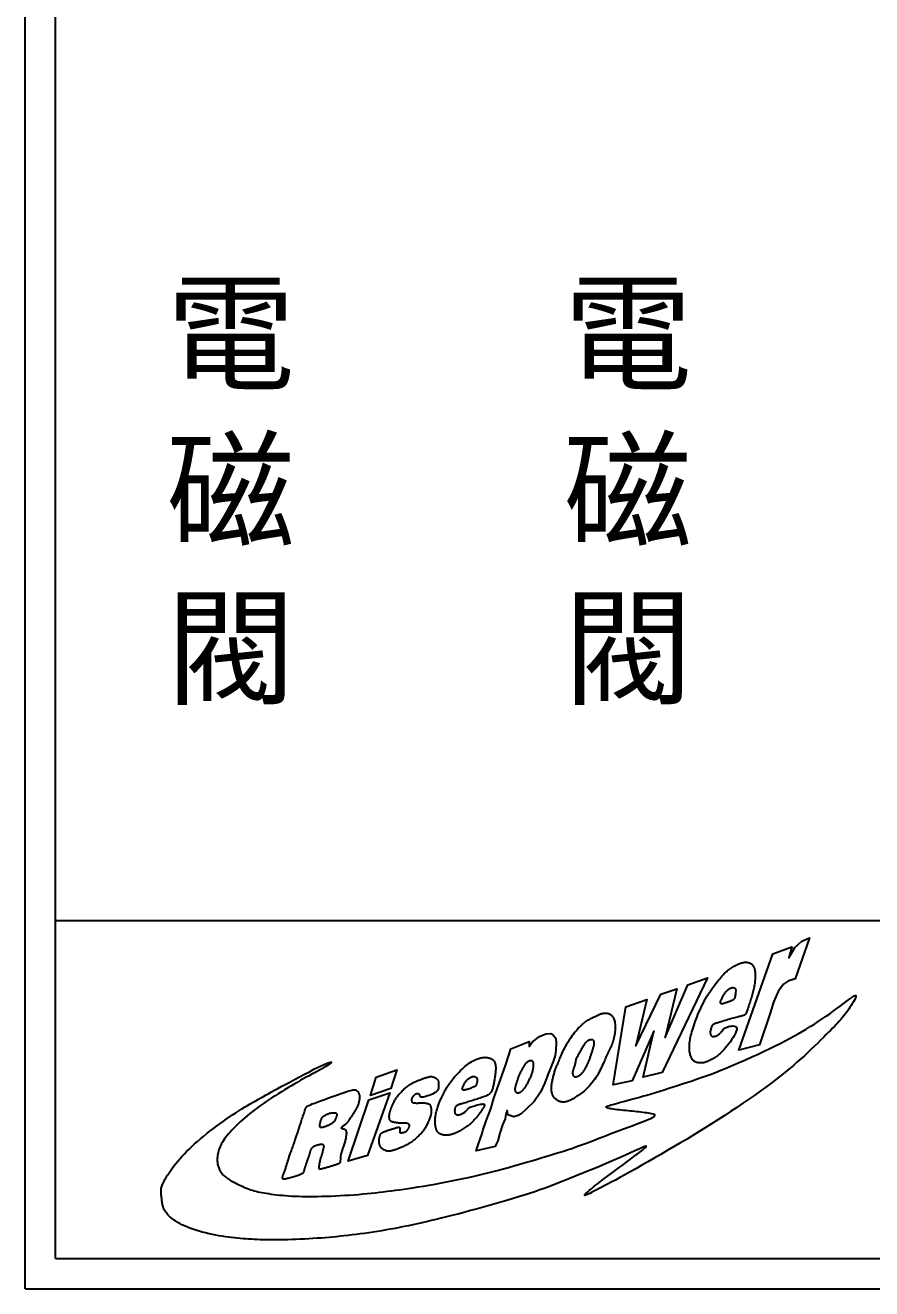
# Model space of a CAD drawing. Extents: x 972 to 1259, y -4 to 200.
# Drawn here: x 971.7 to 1006.7, y -3.8 to 48.5 of the extents above; entities that cross this region are included whole.
import ezdxf

# ---------------------------------------------------------------- set-up
doc = ezdxf.new("R2010")
doc.units = 0
for name, color, linetype in [('圖框層', 7, 'CONTINUOUS'), ('標尺寸層', 3, 'CONTINUOUS'), ('輪廓線層', 7, 'CONTINUOUS')]:
    doc.layers.add(name, color=color, linetype=linetype)
doc.styles.add('CNS', font='romanc.shx', dxfattribs={"bigfont": 'chineset.shx'})

msp = doc.modelspace()

# ---------------------------------------------------------------- linework, layer by layer
at = {"layer": '圖框層', "color": 7}
for p, q in [((971.658, -3.776), (971.658, 200.193)), ((972.908, -2.526), (972.908, 198.943)), ((972.908, 11.474), (1257.408, 11.474)), ((972.908, -2.526), (1257.408, -2.526)), ((971.658, -3.776), (1258.658, -3.776))]:
    msp.add_line(p, q, dxfattribs=at)
at = {"layer": '輪廓線層', "color": 116}
for points in [[(1002.816, 8.526), (1002.628, 8.092), (1002.481, 7.63), (1002.047, 6.329), (1001.189, 6.103), (1002.599, 10.092), (1003.388, 10.378), (1003.259, 9.925), (1003.506, 10.358), (1003.802, 10.614), (1004.117, 10.752), (1003.526, 9.058), (1003.397, 9.009), (1003.24, 8.979), (1003.033, 8.841)], [(1001.607, 7.957), (1001.591, 7.909), (1001.577, 7.863), (1001.563, 7.821), (1001.55, 7.782), (1001.538, 7.745), (1001.525, 7.712), (1001.513, 7.682), (1001.502, 7.656), (1001.49, 7.632), (1001.478, 7.611), (1001.465, 7.594), (1001.451, 7.578), (1001.436, 7.565), (1001.419, 7.553), (1001.399, 7.543), (1001.377, 7.534), (1001.353, 7.526), (1001.324, 7.518), (1001.293, 7.51), (1001.257, 7.502), (1001.218, 7.494), (1001.174, 7.484), (1001.126, 7.473), (1001.073, 7.459), (1001.015, 7.444), (1000.953, 7.427), (1000.889, 7.409), (1000.823, 7.389), (1000.756, 7.37), (1000.69, 7.35), (1000.626, 7.331), (1000.565, 7.312), (1000.507, 7.295), (1000.454, 7.279), (1000.404, 7.264), (1000.359, 7.25), (1000.317, 7.237), (1000.28, 7.226), (1000.246, 7.215), (1000.216, 7.204), (1000.191, 7.194), (1000.168, 7.185), (1000.149, 7.175), (1000.132, 7.165), (1000.118, 7.154), (1000.105, 7.141), (1000.093, 7.127), (1000.082, 7.111), (1000.072, 7.092), (1000.062, 7.071), (1000.053, 7.048), (1000.044, 7.024), (1000.036, 6.999), (1000.029, 6.974), (1000.023, 6.949), (1000.018, 6.925), (1000.014, 6.901), (1000.011, 6.879), (1000.009, 6.858), (1000.008, 6.837), (1000.009, 6.818), (1000.011, 6.799), (1000.013, 6.782), (1000.017, 6.766), (1000.022, 6.751), (1000.028, 6.737), (1000.035, 6.724), (1000.043, 6.712), (1000.053, 6.702), (1000.064, 6.693), (1000.076, 6.686), (1000.089, 6.68), (1000.104, 6.675), (1000.12, 6.673), (1000.138, 6.671), (1000.156, 6.672), (1000.175, 6.673), (1000.194, 6.676), (1000.214, 6.681), (1000.233, 6.687), (1000.253, 6.694), (1000.273, 6.703), (1000.292, 6.712), (1000.311, 6.724), (1000.331, 6.736), (1000.35, 6.75), (1000.369, 6.764), (1000.389, 6.78), (1000.408, 6.797), (1000.426, 6.815), (1000.445, 6.834), (1000.463, 6.853), (1000.48, 6.872), (1000.496, 6.892), (1000.511, 6.91), (1000.524, 6.929), (1000.537, 6.946), (1000.549, 6.963), (1000.563, 6.98), (1000.58, 6.996), (1000.601, 7.012), (1000.628, 7.028), (1000.663, 7.044), (1000.707, 7.06), (1000.76, 7.077), (1000.821, 7.091), (1000.883, 7.102), (1000.945, 7.107), (1001.002, 7.103), (1001.05, 7.089), (1001.085, 7.062), (1001.104, 7.021), (1001.103, 6.963), (1001.085, 6.892), (1001.052, 6.81), (1001.007, 6.72), (1000.953, 6.626), (1000.892, 6.53), (1000.828, 6.437), (1000.763, 6.348), (1000.699, 6.267), (1000.638, 6.194), (1000.578, 6.127), (1000.521, 6.068), (1000.467, 6.014), (1000.415, 5.967), (1000.366, 5.924), (1000.319, 5.887), (1000.275, 5.853), (1000.234, 5.823), (1000.195, 5.797), (1000.159, 5.774), (1000.124, 5.753), (1000.091, 5.734), (1000.059, 5.717), (1000.029, 5.701), (1000, 5.686), (999.971, 5.671), (999.944, 5.658), (999.917, 5.645), (999.892, 5.633), (999.866, 5.623), (999.842, 5.613), (999.818, 5.604), (999.794, 5.596), (999.771, 5.59), (999.748, 5.584), (999.724, 5.58), (999.7, 5.576), (999.675, 5.574), (999.649, 5.573), (999.622, 5.573), (999.593, 5.574), (999.564, 5.576), (999.533, 5.58), (999.503, 5.584), (999.473, 5.59), (999.443, 5.598), (999.415, 5.606), (999.389, 5.616), (999.365, 5.627), (999.343, 5.64), (999.323, 5.655), (999.304, 5.671), (999.287, 5.69), (999.271, 5.71), (999.256, 5.734), (999.242, 5.759), (999.228, 5.788), (999.215, 5.819), (999.203, 5.852), (999.191, 5.888), (999.181, 5.925), (999.171, 5.964), (999.163, 6.004), (999.156, 6.046), (999.15, 6.089), (999.146, 6.133), (999.144, 6.178), (999.143, 6.224), (999.143, 6.272), (999.145, 6.32), (999.149, 6.371), (999.154, 6.423), (999.162, 6.477), (999.171, 6.532), (999.182, 6.591), (999.195, 6.652), (999.21, 6.716), (999.228, 6.785), (999.248, 6.857), (999.27, 6.934), (999.296, 7.016), (999.324, 7.102), (999.354, 7.192), (999.387, 7.285), (999.423, 7.381), (999.46, 7.478), (999.5, 7.576), (999.541, 7.675), (999.584, 7.773), (999.629, 7.872), (999.676, 7.969), (999.725, 8.066), (999.776, 8.161), (999.829, 8.256), (999.884, 8.349), (999.94, 8.441), (999.999, 8.531), (1000.059, 8.618), (1000.119, 8.703), (1000.179, 8.784), (1000.238, 8.861), (1000.295, 8.934), (1000.349, 9.001), (1000.399, 9.062), (1000.446, 9.116), (1000.489, 9.165), (1000.529, 9.209), (1000.567, 9.248), (1000.604, 9.285), (1000.64, 9.318), (1000.677, 9.35), (1000.714, 9.381), (1000.753, 9.411), (1000.793, 9.441), (1000.834, 9.471), (1000.875, 9.499), (1000.917, 9.527), (1000.959, 9.553), (1001, 9.578), (1001.041, 9.601), (1001.08, 9.623), (1001.119, 9.643), (1001.156, 9.661), (1001.192, 9.677), (1001.228, 9.692), (1001.262, 9.704), (1001.296, 9.715), (1001.329, 9.724), (1001.361, 9.731), (1001.392, 9.736), (1001.423, 9.74), (1001.453, 9.742), (1001.481, 9.743), (1001.509, 9.742), (1001.536, 9.74), (1001.561, 9.736), (1001.585, 9.732), (1001.608, 9.726), (1001.63, 9.719), (1001.651, 9.71), (1001.672, 9.7), (1001.691, 9.688), (1001.709, 9.675), (1001.727, 9.66), (1001.744, 9.643), (1001.761, 9.625), (1001.776, 9.604), (1001.791, 9.582), (1001.804, 9.558), (1001.817, 9.533), (1001.828, 9.506), (1001.838, 9.478), (1001.846, 9.449), (1001.853, 9.418), (1001.859, 9.385), (1001.863, 9.351), (1001.867, 9.315), (1001.869, 9.278), (1001.871, 9.238), (1001.871, 9.197), (1001.871, 9.153), (1001.869, 9.108), (1001.867, 9.061), (1001.864, 9.013), (1001.86, 8.964), (1001.854, 8.914), (1001.848, 8.864), (1001.841, 8.814), (1001.832, 8.764), (1001.822, 8.713), (1001.812, 8.663), (1001.8, 8.612), (1001.787, 8.56), (1001.773, 8.508), (1001.759, 8.454), (1001.743, 8.4), (1001.727, 8.344), (1001.71, 8.287), (1001.692, 8.23), (1001.675, 8.173), (1001.657, 8.116), (1001.64, 8.061), (1001.623, 8.008)], [(996.77, 4.837), (995.989, 4.666), (996.513, 7.894), (997.38, 8.204), (996.93, 6.28), (997.957, 8.428), (998.62, 8.642), (998.139, 6.622), (999.08, 8.802), (999.893, 9.102), (998.011, 5.179), (997.23, 4.987), (997.679, 6.889)], [(1000.936, 8.173), (1000.916, 8.162), (1000.894, 8.151), (1000.87, 8.14), (1000.845, 8.13), (1000.819, 8.12), (1000.793, 8.111), (1000.766, 8.101), (1000.74, 8.092), (1000.714, 8.082), (1000.689, 8.073), (1000.665, 8.064), (1000.641, 8.056), (1000.617, 8.048), (1000.595, 8.041), (1000.572, 8.035), (1000.55, 8.03), (1000.529, 8.026), (1000.508, 8.024), (1000.489, 8.023), (1000.472, 8.024), (1000.457, 8.028), (1000.445, 8.035), (1000.436, 8.045), (1000.431, 8.059), (1000.43, 8.076), (1000.432, 8.097), (1000.438, 8.12), (1000.447, 8.146), (1000.457, 8.173), (1000.47, 8.202), (1000.484, 8.232), (1000.499, 8.262), (1000.514, 8.292), (1000.529, 8.321), (1000.545, 8.351), (1000.561, 8.379), (1000.578, 8.408), (1000.596, 8.435), (1000.615, 8.462), (1000.635, 8.489), (1000.656, 8.514), (1000.677, 8.539), (1000.699, 8.562), (1000.722, 8.584), (1000.745, 8.605), (1000.767, 8.623), (1000.79, 8.64), (1000.812, 8.654), (1000.833, 8.666), (1000.853, 8.676), (1000.872, 8.683), (1000.891, 8.689), (1000.909, 8.692), (1000.926, 8.695), (1000.942, 8.695), (1000.958, 8.694), (1000.973, 8.692), (1000.986, 8.689), (1000.999, 8.685), (1001.011, 8.679), (1001.022, 8.673), (1001.031, 8.666), (1001.039, 8.658), (1001.046, 8.649), (1001.051, 8.639), (1001.055, 8.628), (1001.058, 8.616), (1001.06, 8.602), (1001.06, 8.586), (1001.06, 8.569), (1001.06, 8.549), (1001.058, 8.526), (1001.057, 8.501), (1001.055, 8.473), (1001.052, 8.445), (1001.049, 8.415), (1001.045, 8.385), (1001.041, 8.356), (1001.036, 8.329), (1001.03, 8.303), (1001.023, 8.28), (1001.016, 8.26), (1001.007, 8.242), (1000.996, 8.225), (1000.984, 8.211), (1000.97, 8.197), (1000.954, 8.185)], [(993.908, 3.952), (993.876, 3.954), (993.846, 3.958), (993.816, 3.965), (993.788, 3.973), (993.761, 3.983), (993.735, 3.995), (993.71, 4.008), (993.686, 4.022), (993.662, 4.037), (993.639, 4.053), (993.618, 4.07), (993.597, 4.088), (993.577, 4.106), (993.558, 4.126), (993.541, 4.147), (993.525, 4.168), (993.511, 4.191), (993.498, 4.215), (993.486, 4.239), (993.476, 4.265), (993.467, 4.292), (993.46, 4.319), (993.453, 4.348), (993.447, 4.377), (993.443, 4.408), (993.439, 4.439), (993.437, 4.471), (993.435, 4.504), (993.435, 4.538), (993.436, 4.573), (993.438, 4.608), (993.441, 4.644), (993.446, 4.681), (993.451, 4.719), (993.458, 4.757), (993.465, 4.796), (993.473, 4.835), (993.482, 4.875), (993.491, 4.916), (993.501, 4.957), (993.511, 4.999), (993.522, 5.041), (993.533, 5.083), (993.544, 5.125), (993.556, 5.166), (993.568, 5.207), (993.58, 5.246), (993.593, 5.284), (993.606, 5.321), (993.62, 5.356), (993.633, 5.391), (993.648, 5.427), (993.663, 5.463), (993.679, 5.501), (993.695, 5.542), (993.713, 5.585), (993.731, 5.631), (993.751, 5.681), (993.772, 5.734), (993.795, 5.791), (993.82, 5.851), (993.848, 5.915), (993.878, 5.981), (993.912, 6.051), (993.948, 6.124), (993.988, 6.199), (994.03, 6.276), (994.074, 6.353), (994.12, 6.43), (994.167, 6.506), (994.215, 6.58), (994.263, 6.652), (994.311, 6.72), (994.359, 6.784), (994.407, 6.845), (994.455, 6.902), (994.501, 6.956), (994.547, 7.007), (994.593, 7.054), (994.637, 7.098), (994.679, 7.138), (994.721, 7.176), (994.762, 7.211), (994.803, 7.243), (994.843, 7.273), (994.883, 7.301), (994.923, 7.328), (994.964, 7.353), (995.006, 7.378), (995.047, 7.401), (995.088, 7.423), (995.129, 7.444), (995.168, 7.463), (995.206, 7.482), (995.241, 7.499), (995.273, 7.515), (995.302, 7.529), (995.329, 7.543), (995.353, 7.555), (995.376, 7.566), (995.398, 7.577), (995.42, 7.586), (995.443, 7.595), (995.466, 7.603), (995.491, 7.611), (995.516, 7.617), (995.543, 7.624), (995.571, 7.629), (995.599, 7.633), (995.627, 7.636), (995.655, 7.638), (995.682, 7.638), (995.709, 7.637), (995.735, 7.634), (995.76, 7.63), (995.784, 7.624), (995.808, 7.616), (995.832, 7.605), (995.855, 7.592), (995.878, 7.577), (995.901, 7.559), (995.923, 7.538), (995.945, 7.515), (995.966, 7.489), (995.985, 7.46), (996.003, 7.429), (996.019, 7.395), (996.033, 7.357), (996.045, 7.318), (996.054, 7.275), (996.061, 7.23), (996.067, 7.182), (996.07, 7.132), (996.071, 7.08), (996.071, 7.025), (996.069, 6.969), (996.066, 6.911), (996.06, 6.851), (996.053, 6.79), (996.045, 6.729), (996.034, 6.667), (996.022, 6.606), (996.007, 6.546), (995.991, 6.487), (995.972, 6.429), (995.951, 6.373), (995.929, 6.318), (995.906, 6.264), (995.882, 6.211), (995.857, 6.158), (995.831, 6.105), (995.806, 6.053), (995.78, 6), (995.755, 5.947), (995.73, 5.893), (995.704, 5.838), (995.678, 5.781), (995.652, 5.723), (995.625, 5.664), (995.598, 5.602), (995.569, 5.537), (995.54, 5.471), (995.509, 5.403), (995.476, 5.333), (995.441, 5.262), (995.404, 5.19), (995.364, 5.117), (995.321, 5.044), (995.275, 4.971), (995.227, 4.898), (995.176, 4.827), (995.123, 4.757), (995.068, 4.69), (995.013, 4.626), (994.957, 4.565), (994.901, 4.509), (994.845, 4.457), (994.79, 4.41), (994.736, 4.366), (994.683, 4.326), (994.632, 4.29), (994.583, 4.256), (994.536, 4.225), (994.491, 4.196), (994.449, 4.168), (994.409, 4.142), (994.371, 4.117), (994.335, 4.094), (994.299, 4.073), (994.264, 4.053), (994.229, 4.034), (994.194, 4.018), (994.158, 4.002), (994.121, 3.989), (994.085, 3.978), (994.048, 3.968), (994.012, 3.96), (993.976, 3.955), (993.942, 3.952)], [(992.986, 4.36), (992.719, 3.98), (992.404, 3.668), (992.182, 3.462), (992.057, 3.392), (991.88, 3.343), (991.756, 3.381), (991.632, 3.426), (991.617, 3.55), (991.602, 3.61), (991.549, 3.456), (991.519, 3.264), (991.414, 3.009), (991.301, 2.663), (991.222, 2.351), (991.153, 2.206), (991.108, 2.108), (990.796, 2.041), (990.315, 1.936), (990.424, 2.262), (990.563, 2.649), (990.593, 2.777), (990.733, 3.178), (990.921, 3.674), (991.056, 4.121), (991.312, 4.841), (991.542, 5.514), (991.753, 6.151), (992.52, 6.459), (992.52, 6.26), (992.652, 6.448), (992.941, 6.662), (993.205, 6.778), (993.415, 6.793), (993.524, 6.714), (993.618, 6.605), (993.629, 6.387), (993.618, 6.109), (993.592, 5.888), (993.502, 5.632), (993.4, 5.358), (993.302, 5.122), (993.159, 4.747)], [(994.615, 6.018), (994.636, 6.056), (994.656, 6.093), (994.677, 6.131), (994.697, 6.169), (994.718, 6.207), (994.738, 6.243), (994.759, 6.279), (994.781, 6.314), (994.803, 6.347), (994.825, 6.378), (994.848, 6.407), (994.871, 6.433), (994.894, 6.458), (994.918, 6.48), (994.942, 6.499), (994.965, 6.514), (994.989, 6.527), (995.013, 6.537), (995.036, 6.544), (995.059, 6.548), (995.08, 6.549), (995.1, 6.548), (995.118, 6.544), (995.135, 6.539), (995.149, 6.531), (995.161, 6.521), (995.171, 6.509), (995.18, 6.496), (995.186, 6.481), (995.191, 6.464), (995.194, 6.446), (995.196, 6.426), (995.196, 6.405), (995.195, 6.382), (995.193, 6.359), (995.189, 6.334), (995.185, 6.308), (995.179, 6.281), (995.172, 6.253), (995.164, 6.223), (995.155, 6.193), (995.146, 6.161), (995.136, 6.129), (995.125, 6.097), (995.114, 6.064), (995.103, 6.03), (995.092, 5.997), (995.082, 5.964), (995.071, 5.931), (995.061, 5.899), (995.051, 5.866), (995.041, 5.834), (995.03, 5.802), (995.02, 5.77), (995.009, 5.739), (994.997, 5.707), (994.985, 5.675), (994.971, 5.644), (994.958, 5.612), (994.944, 5.581), (994.93, 5.55), (994.915, 5.52), (994.901, 5.49), (994.886, 5.461), (994.872, 5.433), (994.858, 5.405), (994.844, 5.379), (994.83, 5.353), (994.816, 5.328), (994.803, 5.304), (994.789, 5.282), (994.775, 5.26), (994.762, 5.239), (994.748, 5.22), (994.734, 5.201), (994.72, 5.183), (994.706, 5.166), (994.692, 5.149), (994.677, 5.133), (994.662, 5.117), (994.647, 5.101), (994.631, 5.086), (994.615, 5.071), (994.599, 5.057), (994.582, 5.044), (994.565, 5.031), (994.548, 5.02), (994.531, 5.011), (994.513, 5.003), (994.495, 4.996), (994.478, 4.992), (994.46, 4.989), (994.444, 4.987), (994.428, 4.988), (994.413, 4.99), (994.399, 4.995), (994.387, 5.001), (994.376, 5.009), (994.366, 5.019), (994.357, 5.03), (994.349, 5.043), (994.343, 5.056), (994.337, 5.071), (994.332, 5.087), (994.328, 5.104), (994.325, 5.122), (994.323, 5.141), (994.322, 5.161), (994.323, 5.183), (994.325, 5.206), (994.329, 5.231), (994.336, 5.259), (994.345, 5.288), (994.355, 5.319), (994.366, 5.351), (994.379, 5.384), (994.391, 5.417), (994.403, 5.451), (994.413, 5.484), (994.423, 5.516), (994.43, 5.547), (994.436, 5.578), (994.441, 5.607), (994.446, 5.636), (994.451, 5.665), (994.457, 5.693), (994.464, 5.722), (994.474, 5.752), (994.486, 5.782), (994.5, 5.813), (994.517, 5.845), (994.535, 5.878), (994.554, 5.912), (994.574, 5.947), (994.595, 5.982)], [(989.429, 3.591), (989.429, 3.573), (989.43, 3.556), (989.432, 3.539), (989.434, 3.524), (989.438, 3.51), (989.442, 3.496), (989.448, 3.484), (989.455, 3.473), (989.463, 3.462), (989.473, 3.453), (989.485, 3.445), (989.498, 3.438), (989.512, 3.432), (989.527, 3.428), (989.543, 3.425), (989.561, 3.424), (989.579, 3.424), (989.598, 3.426), (989.618, 3.43), (989.639, 3.434), (989.66, 3.44), (989.681, 3.448), (989.703, 3.456), (989.725, 3.466), (989.746, 3.476), (989.768, 3.488), (989.789, 3.5), (989.81, 3.513), (989.831, 3.527), (989.85, 3.541), (989.869, 3.556), (989.886, 3.571), (989.903, 3.587), (989.918, 3.603), (989.932, 3.619), (989.946, 3.635), (989.958, 3.65), (989.97, 3.665), (989.981, 3.678), (989.991, 3.69), (990.001, 3.701), (990.012, 3.71), (990.024, 3.719), (990.04, 3.728), (990.06, 3.737), (990.086, 3.748), (990.118, 3.759), (990.158, 3.772), (990.208, 3.788), (990.263, 3.804), (990.323, 3.821), (990.385, 3.838), (990.445, 3.852), (990.502, 3.864), (990.553, 3.872), (990.595, 3.875), (990.626, 3.872), (990.647, 3.865), (990.659, 3.853), (990.664, 3.837), (990.662, 3.818), (990.656, 3.797), (990.646, 3.774), (990.633, 3.749), (990.619, 3.724), (990.604, 3.699), (990.588, 3.673), (990.571, 3.646), (990.554, 3.62), (990.536, 3.593), (990.518, 3.567), (990.499, 3.54), (990.481, 3.514), (990.462, 3.487), (990.444, 3.46), (990.425, 3.434), (990.405, 3.407), (990.384, 3.38), (990.363, 3.353), (990.341, 3.325), (990.318, 3.297), (990.294, 3.269), (990.268, 3.24), (990.242, 3.211), (990.214, 3.182), (990.185, 3.154), (990.156, 3.125), (990.125, 3.097), (990.093, 3.07), (990.06, 3.042), (990.026, 3.015), (989.991, 2.988), (989.954, 2.962), (989.917, 2.935), (989.879, 2.909), (989.84, 2.882), (989.8, 2.856), (989.759, 2.829), (989.718, 2.803), (989.677, 2.778), (989.636, 2.754), (989.595, 2.731), (989.556, 2.71), (989.518, 2.691), (989.481, 2.673), (989.445, 2.658), (989.411, 2.645), (989.378, 2.633), (989.345, 2.623), (989.314, 2.614), (989.282, 2.606), (989.251, 2.599), (989.22, 2.593), (989.189, 2.587), (989.159, 2.583), (989.128, 2.58), (989.096, 2.579), (989.065, 2.579), (989.033, 2.58), (989.001, 2.584), (988.969, 2.589), (988.936, 2.596), (988.904, 2.605), (988.873, 2.616), (988.843, 2.629), (988.815, 2.643), (988.789, 2.658), (988.765, 2.675), (988.744, 2.694), (988.726, 2.714), (988.71, 2.735), (988.697, 2.757), (988.685, 2.781), (988.675, 2.805), (988.666, 2.831), (988.658, 2.857), (988.651, 2.884), (988.645, 2.912), (988.639, 2.94), (988.635, 2.97), (988.631, 3.001), (988.627, 3.034), (988.625, 3.068), (988.623, 3.103), (988.622, 3.14), (988.622, 3.179), (988.623, 3.218), (988.625, 3.26), (988.628, 3.302), (988.633, 3.345), (988.638, 3.389), (988.645, 3.434), (988.654, 3.48), (988.664, 3.526), (988.675, 3.572), (988.687, 3.618), (988.7, 3.663), (988.714, 3.708), (988.728, 3.752), (988.742, 3.795), (988.756, 3.836), (988.771, 3.876), (988.786, 3.915), (988.802, 3.954), (988.818, 3.993), (988.836, 4.033), (988.854, 4.074), (988.873, 4.116), (988.894, 4.16), (988.916, 4.206), (988.939, 4.253), (988.963, 4.3), (988.988, 4.348), (989.013, 4.396), (989.04, 4.444), (989.066, 4.491), (989.094, 4.537), (989.122, 4.583), (989.152, 4.629), (989.183, 4.676), (989.218, 4.724), (989.255, 4.774), (989.295, 4.827), (989.34, 4.883), (989.388, 4.943), (989.441, 5.006), (989.497, 5.07), (989.554, 5.134), (989.614, 5.198), (989.674, 5.261), (989.735, 5.32), (989.794, 5.376), (989.853, 5.427), (989.91, 5.474), (989.966, 5.516), (990.02, 5.554), (990.073, 5.589), (990.123, 5.62), (990.172, 5.648), (990.219, 5.673), (990.264, 5.695), (990.307, 5.715), (990.348, 5.732), (990.387, 5.747), (990.425, 5.76), (990.461, 5.772), (990.497, 5.781), (990.531, 5.789), (990.564, 5.795), (990.596, 5.8), (990.627, 5.803), (990.657, 5.805), (990.687, 5.806), (990.715, 5.805), (990.743, 5.803), (990.77, 5.8), (990.796, 5.796), (990.822, 5.791), (990.846, 5.785), (990.87, 5.779), (990.892, 5.771), (990.914, 5.763), (990.934, 5.755), (990.953, 5.746), (990.971, 5.736), (990.987, 5.727), (991.002, 5.716), (991.017, 5.704), (991.03, 5.691), (991.043, 5.676), (991.054, 5.66), (991.066, 5.641), (991.076, 5.62), (991.086, 5.598), (991.095, 5.573), (991.104, 5.547), (991.111, 5.52), (991.117, 5.491), (991.122, 5.462), (991.126, 5.432), (991.129, 5.402), (991.13, 5.371), (991.129, 5.34), (991.128, 5.307), (991.126, 5.274), (991.123, 5.24), (991.12, 5.204), (991.116, 5.167), (991.111, 5.128), (991.106, 5.088), (991.101, 5.047), (991.095, 5.006), (991.089, 4.964), (991.083, 4.921), (991.076, 4.88), (991.069, 4.838), (991.062, 4.798), (991.055, 4.758), (991.047, 4.719), (991.039, 4.681), (991.031, 4.643), (991.023, 4.606), (991.014, 4.57), (991.005, 4.534), (990.996, 4.498), (990.985, 4.463), (990.973, 4.429), (990.957, 4.396), (990.939, 4.364), (990.915, 4.333), (990.887, 4.304), (990.853, 4.276), (990.812, 4.25), (990.766, 4.225), (990.714, 4.202), (990.659, 4.18), (990.601, 4.158), (990.541, 4.138), (990.48, 4.118), (990.419, 4.099), (990.359, 4.08), (990.3, 4.061), (990.242, 4.043), (990.184, 4.025), (990.128, 4.007), (990.073, 3.99), (990.019, 3.973), (989.967, 3.957), (989.915, 3.942), (989.865, 3.927), (989.816, 3.913), (989.77, 3.899), (989.726, 3.886), (989.685, 3.873), (989.647, 3.861), (989.613, 3.849), (989.583, 3.838), (989.556, 3.826), (989.533, 3.814), (989.513, 3.802), (989.495, 3.79), (989.481, 3.776), (989.468, 3.762), (989.458, 3.746), (989.45, 3.728), (989.443, 3.71), (989.438, 3.691), (989.435, 3.671), (989.432, 3.65), (989.43, 3.63), (989.429, 3.61)], [(986.175, 4.987), (987.035, 5.29), (986.781, 4.518), (985.94, 4.225)], [(992.578, 5.677), (992.592, 5.677), (992.605, 5.675), (992.617, 5.671), (992.628, 5.666), (992.637, 5.66), (992.646, 5.652), (992.654, 5.643), (992.66, 5.632), (992.666, 5.62), (992.671, 5.607), (992.674, 5.593), (992.678, 5.577), (992.68, 5.561), (992.682, 5.544), (992.682, 5.525), (992.683, 5.506), (992.682, 5.486), (992.682, 5.466), (992.68, 5.444), (992.678, 5.422), (992.675, 5.399), (992.672, 5.375), (992.668, 5.35), (992.664, 5.324), (992.659, 5.297), (992.653, 5.27), (992.647, 5.241), (992.64, 5.212), (992.632, 5.182), (992.623, 5.152), (992.613, 5.121), (992.602, 5.089), (992.59, 5.057), (992.577, 5.025), (992.563, 4.993), (992.548, 4.96), (992.533, 4.928), (992.518, 4.895), (992.502, 4.863), (992.487, 4.831), (992.471, 4.8), (992.455, 4.769), (992.44, 4.739), (992.424, 4.71), (992.409, 4.681), (992.394, 4.654), (992.38, 4.628), (992.365, 4.604), (992.351, 4.581), (992.337, 4.56), (992.323, 4.54), (992.31, 4.522), (992.296, 4.504), (992.283, 4.487), (992.269, 4.47), (992.256, 4.454), (992.243, 4.439), (992.229, 4.424), (992.216, 4.409), (992.202, 4.395), (992.188, 4.383), (992.174, 4.371), (992.16, 4.36), (992.146, 4.351), (992.132, 4.343), (992.118, 4.336), (992.104, 4.331), (992.09, 4.327), (992.076, 4.325), (992.062, 4.324), (992.048, 4.325), (992.035, 4.327), (992.022, 4.33), (992.009, 4.335), (991.998, 4.341), (991.986, 4.349), (991.976, 4.358), (991.967, 4.369), (991.959, 4.382), (991.952, 4.397), (991.947, 4.414), (991.943, 4.432), (991.94, 4.452), (991.939, 4.473), (991.939, 4.495), (991.94, 4.519), (991.943, 4.543), (991.946, 4.567), (991.952, 4.592), (991.958, 4.617), (991.965, 4.642), (991.972, 4.668), (991.98, 4.694), (991.989, 4.72), (991.997, 4.746), (992.006, 4.772), (992.014, 4.798), (992.023, 4.825), (992.031, 4.852), (992.039, 4.879), (992.048, 4.906), (992.057, 4.934), (992.067, 4.962), (992.077, 4.99), (992.089, 5.02), (992.101, 5.049), (992.113, 5.079), (992.127, 5.109), (992.141, 5.14), (992.156, 5.17), (992.171, 5.201), (992.186, 5.231), (992.203, 5.262), (992.219, 5.292), (992.236, 5.322), (992.253, 5.351), (992.27, 5.38), (992.286, 5.408), (992.303, 5.435), (992.319, 5.461), (992.334, 5.485), (992.349, 5.509), (992.364, 5.531), (992.379, 5.552), (992.394, 5.571), (992.409, 5.589), (992.425, 5.606), (992.441, 5.62), (992.459, 5.633), (992.476, 5.645), (992.494, 5.654), (992.512, 5.662), (992.529, 5.668), (992.546, 5.673), (992.563, 5.676)], [(987.706, 4.185), (987.695, 4.172), (987.686, 4.158), (987.677, 4.145), (987.669, 4.131), (987.662, 4.117), (987.656, 4.103), (987.651, 4.09), (987.647, 4.076), (987.644, 4.063), (987.643, 4.05), (987.642, 4.037), (987.643, 4.024), (987.645, 4.011), (987.648, 3.999), (987.652, 3.988), (987.657, 3.977), (987.662, 3.966), (987.67, 3.956), (987.679, 3.947), (987.69, 3.939), (987.705, 3.931), (987.722, 3.925), (987.744, 3.92), (987.769, 3.917), (987.799, 3.915), (987.833, 3.914), (987.87, 3.914), (987.91, 3.914), (987.95, 3.915), (987.992, 3.916), (988.033, 3.917), (988.074, 3.918), (988.113, 3.918), (988.15, 3.917), (988.185, 3.915), (988.218, 3.913), (988.248, 3.909), (988.276, 3.905), (988.302, 3.9), (988.324, 3.894), (988.344, 3.887), (988.361, 3.879), (988.375, 3.87), (988.387, 3.86), (988.398, 3.849), (988.407, 3.836), (988.414, 3.823), (988.421, 3.808), (988.428, 3.792), (988.434, 3.775), (988.439, 3.757), (988.444, 3.738), (988.448, 3.719), (988.451, 3.7), (988.454, 3.68), (988.456, 3.66), (988.458, 3.641), (988.459, 3.622), (988.459, 3.604), (988.46, 3.586), (988.459, 3.569), (988.459, 3.553), (988.458, 3.538), (988.457, 3.524), (988.457, 3.511), (988.456, 3.498), (988.454, 3.486), (988.452, 3.472), (988.449, 3.457), (988.445, 3.44), (988.44, 3.42), (988.434, 3.396), (988.425, 3.368), (988.415, 3.337), (988.404, 3.302), (988.391, 3.265), (988.376, 3.225), (988.36, 3.184), (988.343, 3.141), (988.324, 3.098), (988.303, 3.054), (988.282, 3.01), (988.258, 2.966), (988.234, 2.923), (988.208, 2.879), (988.18, 2.836), (988.15, 2.794), (988.119, 2.752), (988.087, 2.711), (988.053, 2.671), (988.017, 2.632), (987.981, 2.594), (987.943, 2.557), (987.905, 2.521), (987.867, 2.485), (987.828, 2.451), (987.789, 2.418), (987.749, 2.387), (987.71, 2.356), (987.671, 2.327), (987.631, 2.299), (987.592, 2.272), (987.553, 2.246), (987.514, 2.222), (987.475, 2.199), (987.436, 2.177), (987.398, 2.157), (987.359, 2.137), (987.322, 2.119), (987.285, 2.101), (987.248, 2.085), (987.213, 2.069), (987.178, 2.054), (987.143, 2.04), (987.11, 2.026), (987.077, 2.014), (987.044, 2.001), (987.012, 1.99), (986.981, 1.979), (986.949, 1.969), (986.918, 1.959), (986.888, 1.95), (986.857, 1.942), (986.827, 1.935), (986.798, 1.929), (986.769, 1.925), (986.741, 1.921), (986.713, 1.92), (986.686, 1.92), (986.659, 1.922), (986.634, 1.926), (986.609, 1.931), (986.584, 1.938), (986.561, 1.946), (986.538, 1.955), (986.516, 1.966), (986.494, 1.978), (986.474, 1.99), (986.454, 2.004), (986.436, 2.019), (986.418, 2.035), (986.402, 2.051), (986.387, 2.068), (986.373, 2.086), (986.361, 2.104), (986.35, 2.123), (986.341, 2.142), (986.332, 2.162), (986.325, 2.183), (986.32, 2.204), (986.315, 2.226), (986.311, 2.249), (986.308, 2.273), (986.306, 2.297), (986.305, 2.322), (986.305, 2.347), (986.306, 2.372), (986.307, 2.396), (986.309, 2.42), (986.311, 2.443), (986.314, 2.465), (986.318, 2.485), (986.322, 2.505), (986.326, 2.523), (986.331, 2.541), (986.336, 2.558), (986.342, 2.574), (986.349, 2.59), (986.356, 2.605), (986.364, 2.619), (986.373, 2.633), (986.383, 2.646), (986.395, 2.659), (986.408, 2.671), (986.422, 2.683), (986.439, 2.695), (986.458, 2.706), (986.479, 2.716), (986.501, 2.726), (986.525, 2.736), (986.55, 2.746), (986.576, 2.755), (986.602, 2.764), (986.629, 2.773), (986.656, 2.781), (986.684, 2.79), (986.711, 2.798), (986.738, 2.806), (986.766, 2.815), (986.793, 2.823), (986.82, 2.831), (986.846, 2.84), (986.873, 2.848), (986.898, 2.856), (986.924, 2.865), (986.948, 2.873), (986.972, 2.88), (986.995, 2.888), (987.017, 2.894), (987.038, 2.901), (987.057, 2.906), (987.076, 2.91), (987.092, 2.913), (987.107, 2.915), (987.121, 2.914), (987.132, 2.912), (987.142, 2.907), (987.149, 2.9), (987.154, 2.89), (987.158, 2.878), (987.159, 2.864), (987.16, 2.849), (987.159, 2.832), (987.158, 2.816), (987.157, 2.8), (987.156, 2.784), (987.155, 2.77), (987.154, 2.757), (987.154, 2.744), (987.155, 2.733), (987.156, 2.724), (987.158, 2.715), (987.161, 2.707), (987.164, 2.7), (987.169, 2.695), (987.174, 2.69), (987.181, 2.687), (987.19, 2.684), (987.2, 2.683), (987.211, 2.682), (987.225, 2.683), (987.241, 2.684), (987.259, 2.687), (987.279, 2.69), (987.301, 2.694), (987.323, 2.699), (987.345, 2.706), (987.366, 2.713), (987.387, 2.721), (987.405, 2.729), (987.422, 2.739), (987.437, 2.75), (987.45, 2.761), (987.461, 2.773), (987.472, 2.786), (987.482, 2.799), (987.491, 2.813), (987.5, 2.827), (987.509, 2.842), (987.518, 2.857), (987.526, 2.872), (987.534, 2.887), (987.541, 2.902), (987.548, 2.917), (987.553, 2.931), (987.557, 2.945), (987.559, 2.959), (987.56, 2.971), (987.56, 2.984), (987.558, 2.995), (987.555, 3.006), (987.55, 3.017), (987.544, 3.026), (987.537, 3.035), (987.528, 3.043), (987.518, 3.051), (987.506, 3.057), (987.493, 3.063), (987.477, 3.068), (987.46, 3.072), (987.44, 3.076), (987.419, 3.078), (987.394, 3.079), (987.368, 3.079), (987.34, 3.079), (987.31, 3.079), (987.278, 3.079), (987.246, 3.079), (987.213, 3.079), (987.179, 3.08), (987.145, 3.082), (987.111, 3.085), (987.077, 3.089), (987.044, 3.093), (987.012, 3.098), (986.981, 3.103), (986.951, 3.108), (986.923, 3.114), (986.897, 3.12), (986.873, 3.126), (986.851, 3.132), (986.831, 3.139), (986.813, 3.147), (986.796, 3.155), (986.782, 3.165), (986.77, 3.175), (986.759, 3.187), (986.75, 3.2), (986.743, 3.215), (986.737, 3.23), (986.733, 3.247), (986.73, 3.265), (986.727, 3.285), (986.726, 3.305), (986.725, 3.327), (986.725, 3.349), (986.725, 3.373), (986.727, 3.397), (986.729, 3.42), (986.731, 3.444), (986.735, 3.468), (986.739, 3.491), (986.743, 3.513), (986.749, 3.534), (986.754, 3.554), (986.761, 3.574), (986.767, 3.593), (986.774, 3.611), (986.78, 3.629), (986.787, 3.646), (986.793, 3.662), (986.8, 3.679), (986.806, 3.695), (986.813, 3.712), (986.82, 3.73), (986.828, 3.75), (986.836, 3.771), (986.846, 3.794), (986.856, 3.819), (986.868, 3.847), (986.88, 3.876), (986.894, 3.907), (986.908, 3.938), (986.924, 3.97), (986.94, 4.002), (986.957, 4.034), (986.976, 4.065), (986.995, 4.095), (987.015, 4.125), (987.036, 4.156), (987.059, 4.186), (987.083, 4.217), (987.109, 4.248), (987.136, 4.28), (987.165, 4.313), (987.195, 4.347), (987.227, 4.381), (987.26, 4.415), (987.294, 4.449), (987.329, 4.482), (987.364, 4.515), (987.401, 4.546), (987.437, 4.575), (987.474, 4.604), (987.511, 4.63), (987.547, 4.655), (987.584, 4.679), (987.62, 4.701), (987.655, 4.722), (987.689, 4.741), (987.722, 4.758), (987.754, 4.774), (987.785, 4.79), (987.816, 4.804), (987.846, 4.817), (987.876, 4.83), (987.906, 4.842), (987.936, 4.854), (987.966, 4.866), (987.997, 4.878), (988.027, 4.89), (988.057, 4.901), (988.087, 4.913), (988.117, 4.924), (988.146, 4.934), (988.174, 4.944), (988.201, 4.953), (988.227, 4.962), (988.252, 4.97), (988.277, 4.977), (988.3, 4.984), (988.322, 4.99), (988.343, 4.995), (988.363, 4.999), (988.382, 5.003), (988.4, 5.006), (988.417, 5.008), (988.434, 5.009), (988.449, 5.009), (988.465, 5.009), (988.48, 5.008), (988.495, 5.006), (988.51, 5.003), (988.525, 5), (988.54, 4.996), (988.556, 4.991), (988.571, 4.985), (988.586, 4.979), (988.602, 4.971), (988.617, 4.963), (988.632, 4.955), (988.648, 4.945), (988.663, 4.935), (988.677, 4.924), (988.691, 4.913), (988.703, 4.901), (988.715, 4.888), (988.725, 4.875), (988.733, 4.862), (988.74, 4.848), (988.746, 4.834), (988.751, 4.818), (988.755, 4.802), (988.758, 4.785), (988.76, 4.767), (988.762, 4.747), (988.763, 4.726), (988.764, 4.704), (988.765, 4.681), (988.765, 4.657), (988.765, 4.633), (988.764, 4.608), (988.763, 4.583), (988.762, 4.558), (988.76, 4.533), (988.756, 4.507), (988.749, 4.482), (988.738, 4.456), (988.721, 4.43), (988.697, 4.403), (988.664, 4.375), (988.622, 4.346), (988.569, 4.316), (988.507, 4.286), (988.441, 4.257), (988.371, 4.23), (988.302, 4.205), (988.236, 4.185), (988.176, 4.169), (988.125, 4.158), (988.084, 4.155), (988.054, 4.156), (988.032, 4.163), (988.017, 4.173), (988.007, 4.186), (988.001, 4.2), (987.997, 4.215), (987.993, 4.229), (987.989, 4.242), (987.983, 4.253), (987.976, 4.263), (987.968, 4.272), (987.959, 4.279), (987.949, 4.285), (987.938, 4.29), (987.926, 4.293), (987.914, 4.295), (987.9, 4.296), (987.886, 4.295), (987.871, 4.294), (987.856, 4.291), (987.841, 4.287), (987.826, 4.281), (987.811, 4.274), (987.796, 4.266), (987.782, 4.257), (987.768, 4.247), (987.754, 4.236), (987.741, 4.224), (987.729, 4.211), (987.717, 4.199)], [(990.188, 4.571), (990.175, 4.566), (990.162, 4.561), (990.149, 4.554), (990.137, 4.548), (990.125, 4.541), (990.113, 4.534), (990.101, 4.528), (990.09, 4.522), (990.078, 4.516), (990.066, 4.511), (990.054, 4.506), (990.042, 4.502), (990.029, 4.498), (990.014, 4.493), (989.999, 4.488), (989.982, 4.484), (989.964, 4.478), (989.944, 4.473), (989.923, 4.467), (989.903, 4.462), (989.881, 4.458), (989.861, 4.454), (989.841, 4.451), (989.822, 4.449), (989.804, 4.449), (989.788, 4.45), (989.775, 4.454), (989.763, 4.459), (989.754, 4.467), (989.748, 4.478), (989.744, 4.491), (989.744, 4.508), (989.748, 4.528), (989.755, 4.551), (989.764, 4.576), (989.776, 4.603), (989.79, 4.632), (989.805, 4.661), (989.821, 4.69), (989.838, 4.719), (989.855, 4.747), (989.873, 4.775), (989.89, 4.801), (989.909, 4.826), (989.928, 4.85), (989.947, 4.872), (989.967, 4.893), (989.988, 4.913), (990.01, 4.931), (990.033, 4.947), (990.055, 4.962), (990.079, 4.974), (990.102, 4.985), (990.125, 4.995), (990.148, 5.002), (990.17, 5.007), (990.191, 5.01), (990.212, 5.012), (990.231, 5.012), (990.25, 5.009), (990.268, 5.006), (990.284, 5.001), (990.298, 4.994), (990.312, 4.986), (990.323, 4.977), (990.334, 4.966), (990.342, 4.955), (990.349, 4.942), (990.355, 4.928), (990.36, 4.913), (990.363, 4.897), (990.364, 4.881), (990.365, 4.863), (990.364, 4.845), (990.362, 4.826), (990.359, 4.807), (990.356, 4.787), (990.352, 4.768), (990.348, 4.749), (990.343, 4.729), (990.338, 4.711), (990.332, 4.693), (990.326, 4.676), (990.32, 4.66), (990.313, 4.645), (990.305, 4.631), (990.296, 4.62), (990.287, 4.61), (990.276, 4.602), (990.265, 4.595), (990.253, 4.59), (990.24, 4.586), (990.227, 4.582), (990.214, 4.579), (990.201, 4.575)], [(984.901, 2.813), (984.915, 2.798), (984.926, 2.781), (984.935, 2.761), (984.941, 2.739), (984.944, 2.714), (984.946, 2.687), (984.946, 2.659), (984.944, 2.628), (984.941, 2.596), (984.937, 2.561), (984.932, 2.526), (984.926, 2.489), (984.919, 2.451), (984.91, 2.412), (984.901, 2.372), (984.891, 2.332), (984.88, 2.291), (984.868, 2.25), (984.856, 2.209), (984.843, 2.169), (984.83, 2.13), (984.817, 2.091), (984.805, 2.054), (984.792, 2.018), (984.78, 1.984), (984.769, 1.952), (984.759, 1.921), (984.749, 1.891), (984.74, 1.863), (984.732, 1.836), (984.725, 1.81), (984.719, 1.784), (984.715, 1.759), (984.711, 1.734), (984.709, 1.71), (984.706, 1.687), (984.705, 1.664), (984.704, 1.642), (984.702, 1.621), (984.701, 1.601), (984.7, 1.582), (984.698, 1.563), (984.696, 1.545), (984.694, 1.529), (984.692, 1.513), (984.691, 1.499), (984.689, 1.486), (984.687, 1.474), (984.685, 1.463), (984.684, 1.453), (984.681, 1.444), (984.677, 1.436), (984.672, 1.428), (984.665, 1.42), (984.656, 1.413), (984.643, 1.405), (984.628, 1.397), (984.609, 1.389), (984.588, 1.38), (984.565, 1.371), (984.539, 1.362), (984.511, 1.353), (984.482, 1.343), (984.451, 1.334), (984.419, 1.324), (984.386, 1.314), (984.353, 1.304), (984.318, 1.294), (984.284, 1.284), (984.248, 1.273), (984.213, 1.263), (984.178, 1.253), (984.142, 1.243), (984.108, 1.233), (984.074, 1.223), (984.041, 1.214), (984.01, 1.205), (983.98, 1.197), (983.953, 1.19), (983.928, 1.184), (983.906, 1.179), (983.886, 1.175), (983.87, 1.173), (983.856, 1.174), (983.844, 1.176), (983.835, 1.181), (983.828, 1.189), (983.823, 1.201), (983.82, 1.216), (983.819, 1.234), (983.82, 1.254), (983.822, 1.277), (983.825, 1.301), (983.829, 1.327), (983.833, 1.353), (983.838, 1.379), (983.842, 1.405), (983.846, 1.431), (983.851, 1.457), (983.856, 1.483), (983.861, 1.509), (983.867, 1.535), (983.873, 1.561), (983.88, 1.587), (983.888, 1.613), (983.897, 1.64), (983.906, 1.668), (983.915, 1.695), (983.925, 1.722), (983.934, 1.75), (983.943, 1.778), (983.952, 1.806), (983.96, 1.834), (983.967, 1.862), (983.974, 1.889), (983.98, 1.916), (983.986, 1.942), (983.992, 1.967), (983.997, 1.991), (984.002, 2.014), (984.007, 2.035), (984.011, 2.055), (984.015, 2.074), (984.018, 2.091), (984.02, 2.106), (984.022, 2.12), (984.022, 2.132), (984.021, 2.143), (984.018, 2.153), (984.015, 2.161), (984.01, 2.168), (984.003, 2.173), (983.996, 2.178), (983.988, 2.182), (983.979, 2.185), (983.969, 2.188), (983.959, 2.19), (983.948, 2.191), (983.937, 2.193), (983.925, 2.193), (983.913, 2.194), (983.9, 2.193), (983.886, 2.193), (983.872, 2.192), (983.857, 2.19), (983.842, 2.188), (983.826, 2.185), (983.809, 2.182), (983.792, 2.178), (983.774, 2.174), (983.756, 2.169), (983.737, 2.164), (983.718, 2.158), (983.698, 2.152), (983.678, 2.146), (983.658, 2.138), (983.638, 2.13), (983.618, 2.121), (983.599, 2.111), (983.581, 2.099), (983.564, 2.087), (983.548, 2.074), (983.533, 2.06), (983.519, 2.045), (983.507, 2.03), (983.495, 2.015), (983.485, 2), (983.476, 1.986), (983.469, 1.972), (983.462, 1.959), (983.456, 1.945), (983.452, 1.932), (983.448, 1.92), (983.444, 1.907), (983.44, 1.893), (983.437, 1.88), (983.433, 1.865), (983.429, 1.851), (983.425, 1.835), (983.42, 1.818), (983.415, 1.801), (983.41, 1.782), (983.403, 1.761), (983.396, 1.739), (983.388, 1.715), (983.38, 1.69), (983.371, 1.664), (983.361, 1.637), (983.352, 1.61), (983.342, 1.582), (983.332, 1.555), (983.323, 1.528), (983.314, 1.503), (983.305, 1.477), (983.297, 1.453), (983.288, 1.429), (983.28, 1.405), (983.272, 1.381), (983.265, 1.358), (983.257, 1.334), (983.249, 1.31), (983.241, 1.286), (983.233, 1.261), (983.226, 1.237), (983.219, 1.214), (983.212, 1.19), (983.205, 1.167), (983.199, 1.145), (983.194, 1.124), (983.188, 1.104), (983.182, 1.084), (983.176, 1.065), (983.168, 1.048), (983.159, 1.031), (983.148, 1.016), (983.134, 1.001), (983.118, 0.988), (983.098, 0.975), (983.076, 0.963), (983.05, 0.951), (983.021, 0.939), (982.989, 0.928), (982.953, 0.916), (982.914, 0.903), (982.871, 0.89), (982.826, 0.876), (982.778, 0.861), (982.73, 0.847), (982.681, 0.833), (982.633, 0.819), (982.586, 0.806), (982.54, 0.793), (982.498, 0.782), (982.459, 0.772), (982.424, 0.764), (982.392, 0.759), (982.365, 0.757), (982.343, 0.759), (982.325, 0.765), (982.313, 0.776), (982.306, 0.791), (982.305, 0.812), (982.308, 0.836), (982.314, 0.864), (982.323, 0.894), (982.334, 0.927), (982.346, 0.962), (982.36, 0.998), (982.373, 1.034), (982.386, 1.07), (982.398, 1.107), (982.411, 1.144), (982.423, 1.18), (982.435, 1.217), (982.447, 1.252), (982.458, 1.287), (982.469, 1.321), (982.479, 1.354), (982.49, 1.387), (982.5, 1.418), (982.509, 1.45), (982.519, 1.48), (982.528, 1.511), (982.537, 1.541), (982.546, 1.571), (982.555, 1.602), (982.564, 1.633), (982.574, 1.665), (982.585, 1.699), (982.597, 1.734), (982.61, 1.772), (982.624, 1.813), (982.64, 1.857), (982.657, 1.904), (982.675, 1.952), (982.694, 2.002), (982.713, 2.053), (982.732, 2.104), (982.751, 2.154), (982.769, 2.204), (982.786, 2.252), (982.803, 2.299), (982.818, 2.344), (982.833, 2.388), (982.848, 2.43), (982.862, 2.472), (982.875, 2.512), (982.888, 2.552), (982.901, 2.59), (982.913, 2.628), (982.925, 2.664), (982.936, 2.699), (982.947, 2.732), (982.957, 2.763), (982.967, 2.793), (982.975, 2.82), (982.983, 2.845), (982.99, 2.869), (982.996, 2.893), (983.004, 2.917), (983.011, 2.943), (983.02, 2.972), (983.03, 3.005), (983.042, 3.043), (983.057, 3.086), (983.073, 3.134), (983.09, 3.186), (983.108, 3.24), (983.127, 3.294), (983.145, 3.349), (983.163, 3.402), (983.18, 3.453), (983.195, 3.5), (983.209, 3.543), (983.222, 3.582), (983.234, 3.618), (983.246, 3.65), (983.256, 3.679), (983.267, 3.704), (983.277, 3.726), (983.288, 3.744), (983.302, 3.761), (983.323, 3.778), (983.353, 3.796), (983.397, 3.817), (983.457, 3.843), (983.537, 3.874), (983.641, 3.913), (983.768, 3.961), (983.916, 4.016), (984.077, 4.075), (984.246, 4.136), (984.414, 4.197), (984.577, 4.256), (984.728, 4.309), (984.859, 4.355), (984.967, 4.391), (985.053, 4.419), (985.12, 4.439), (985.171, 4.452), (985.209, 4.461), (985.237, 4.465), (985.258, 4.466), (985.275, 4.464), (985.292, 4.462), (985.307, 4.459), (985.323, 4.455), (985.337, 4.449), (985.352, 4.442), (985.366, 4.434), (985.379, 4.425), (985.392, 4.413), (985.405, 4.4), (985.418, 4.386), (985.43, 4.37), (985.441, 4.353), (985.452, 4.334), (985.461, 4.314), (985.47, 4.294), (985.477, 4.272), (985.482, 4.25), (985.487, 4.227), (985.49, 4.203), (985.491, 4.178), (985.492, 4.153), (985.491, 4.126), (985.489, 4.098), (985.486, 4.069), (985.481, 4.04), (985.476, 4.009), (985.47, 3.977), (985.462, 3.945), (985.453, 3.912), (985.443, 3.879), (985.432, 3.847), (985.42, 3.814), (985.407, 3.782), (985.392, 3.75), (985.376, 3.718), (985.359, 3.686), (985.341, 3.654), (985.323, 3.62), (985.303, 3.587), (985.282, 3.552), (985.26, 3.516), (985.238, 3.48), (985.215, 3.442), (985.192, 3.405), (985.168, 3.368), (985.144, 3.331), (985.121, 3.295), (985.097, 3.26), (985.073, 3.226), (985.05, 3.194), (985.027, 3.163), (985.004, 3.134), (984.981, 3.107), (984.959, 3.081), (984.936, 3.056), (984.914, 3.034), (984.892, 3.014), (984.871, 2.995), (984.85, 2.978), (984.83, 2.963), (984.811, 2.949), (984.794, 2.936), (984.778, 2.925), (984.764, 2.915), (984.753, 2.906), (984.743, 2.899), (984.736, 2.892), (984.733, 2.886), (984.732, 2.881), (984.734, 2.876), (984.741, 2.871), (984.751, 2.868), (984.765, 2.864), (984.782, 2.86), (984.801, 2.855), (984.822, 2.85), (984.844, 2.844), (984.865, 2.836), (984.884, 2.825)], [(985.881, 4.04), (986.742, 4.342), (985.823, 1.735), (985.021, 1.5)], [(984.256, 3.016), (984.231, 3.003), (984.205, 2.99), (984.179, 2.978), (984.152, 2.966), (984.125, 2.955), (984.099, 2.944), (984.072, 2.934), (984.046, 2.925), (984.02, 2.917), (983.995, 2.911), (983.97, 2.905), (983.948, 2.902), (983.927, 2.9), (983.908, 2.9), (983.891, 2.902), (983.878, 2.906), (983.867, 2.913), (983.859, 2.922), (983.853, 2.933), (983.85, 2.946), (983.848, 2.961), (983.848, 2.976), (983.849, 2.993), (983.851, 3.011), (983.854, 3.03), (983.857, 3.049), (983.861, 3.068), (983.865, 3.089), (983.87, 3.11), (983.876, 3.131), (983.881, 3.153), (983.888, 3.175), (983.895, 3.198), (983.903, 3.222), (983.912, 3.245), (983.923, 3.269), (983.936, 3.292), (983.952, 3.315), (983.97, 3.337), (983.992, 3.359), (984.018, 3.379), (984.047, 3.399), (984.079, 3.417), (984.112, 3.434), (984.146, 3.45), (984.181, 3.464), (984.216, 3.476), (984.251, 3.487), (984.283, 3.496), (984.315, 3.502), (984.344, 3.508), (984.372, 3.511), (984.399, 3.513), (984.423, 3.513), (984.445, 3.513), (984.465, 3.511), (984.484, 3.508), (984.5, 3.503), (984.513, 3.498), (984.525, 3.491), (984.535, 3.483), (984.542, 3.473), (984.547, 3.461), (984.55, 3.448), (984.55, 3.433), (984.549, 3.416), (984.546, 3.398), (984.542, 3.379), (984.536, 3.359), (984.529, 3.338), (984.522, 3.317), (984.514, 3.296), (984.506, 3.274), (984.497, 3.253), (984.488, 3.232), (984.477, 3.211), (984.466, 3.191), (984.454, 3.172), (984.441, 3.153), (984.426, 3.135), (984.409, 3.118), (984.391, 3.101), (984.371, 3.086), (984.35, 3.071), (984.328, 3.057), (984.305, 3.043), (984.281, 3.029)]]:
    msp.add_lwpolyline(points, close=True, dxfattribs=at)
at = {"layer": '輪廓線層', "color": 1}
msp.add_lwpolyline([(996.252, 1.647), (995.984, 1.53), (995.695, 1.406), (995.391, 1.278), (995.079, 1.148), (994.766, 1.019), (994.458, 0.893), (994.161, 0.774), (993.884, 0.663), (993.629, 0.564), (993.393, 0.474), (993.171, 0.392), (992.958, 0.315), (992.746, 0.242), (992.531, 0.17), (992.306, 0.099), (992.067, 0.024), (991.809, -0.054), (991.535, -0.135), (991.25, -0.218), (990.957, -0.301), (990.663, -0.384), (990.372, -0.465), (990.088, -0.542), (989.816, -0.615), (989.56, -0.683), (989.318, -0.746), (989.089, -0.804), (988.872, -0.858), (988.663, -0.908), (988.463, -0.956), (988.267, -1.001), (988.076, -1.044), (987.887, -1.087), (987.7, -1.127), (987.514, -1.167), (987.329, -1.205), (987.145, -1.242), (986.962, -1.277), (986.78, -1.311), (986.597, -1.344), (986.414, -1.375), (986.232, -1.404), (986.051, -1.432), (985.871, -1.459), (985.694, -1.484), (985.519, -1.508), (985.348, -1.53), (985.181, -1.551), (985.018, -1.57), (984.859, -1.588), (984.702, -1.605), (984.545, -1.621), (984.389, -1.636), (984.231, -1.65), (984.07, -1.663), (983.906, -1.676), (983.737, -1.688), (983.565, -1.699), (983.39, -1.709), (983.214, -1.718), (983.038, -1.727), (982.864, -1.735), (982.692, -1.741), (982.525, -1.747), (982.363, -1.751), (982.206, -1.754), (982.055, -1.756), (981.908, -1.756), (981.767, -1.756), (981.631, -1.754), (981.499, -1.752), (981.372, -1.748), (981.25, -1.743), (981.131, -1.737), (981.014, -1.73), (980.9, -1.722), (980.786, -1.714), (980.672, -1.704), (980.556, -1.693), (980.439, -1.681), (980.318, -1.668), (980.194, -1.655), (980.068, -1.639), (979.939, -1.622), (979.807, -1.603), (979.674, -1.581), (979.538, -1.557), (979.401, -1.53), (979.262, -1.5), (979.123, -1.466), (978.985, -1.43), (978.849, -1.392), (978.716, -1.351), (978.588, -1.309), (978.466, -1.265), (978.35, -1.219), (978.242, -1.172), (978.142, -1.124), (978.05, -1.076), (977.965, -1.027), (977.888, -0.979), (977.817, -0.932), (977.754, -0.885), (977.697, -0.84), (977.646, -0.796), (977.601, -0.754), (977.562, -0.713), (977.527, -0.674), (977.497, -0.636), (977.471, -0.599), (977.448, -0.563), (977.428, -0.529), (977.41, -0.495), (977.394, -0.462), (977.381, -0.43), (977.369, -0.398), (977.358, -0.366), (977.349, -0.335), (977.342, -0.303), (977.335, -0.271), (977.329, -0.24), (977.324, -0.207), (977.32, -0.174), (977.316, -0.141), (977.312, -0.107), (977.308, -0.072), (977.305, -0.037), (977.3, 0), (977.296, 0.037), (977.291, 0.075), (977.286, 0.114), (977.282, 0.153), (977.279, 0.192), (977.277, 0.231), (977.276, 0.27), (977.277, 0.308), (977.281, 0.345), (977.287, 0.382), (977.295, 0.42), (977.307, 0.459), (977.322, 0.501), (977.34, 0.546), (977.362, 0.594), (977.388, 0.647), (977.418, 0.705), (977.453, 0.768), (977.492, 0.836), (977.535, 0.908), (977.583, 0.985), (977.635, 1.064), (977.693, 1.147), (977.754, 1.233), (977.821, 1.322), (977.892, 1.413), (977.969, 1.506), (978.051, 1.602), (978.139, 1.7), (978.232, 1.8), (978.331, 1.902), (978.437, 2.006), (978.549, 2.112), (978.666, 2.219), (978.788, 2.327), (978.915, 2.435), (979.044, 2.543), (979.176, 2.65), (979.31, 2.756), (979.444, 2.859), (979.578, 2.961), (979.712, 3.059), (979.846, 3.155), (979.978, 3.249), (980.109, 3.339), (980.239, 3.426), (980.367, 3.51), (980.493, 3.59), (980.616, 3.667), (980.737, 3.741), (980.856, 3.812), (980.972, 3.88), (981.086, 3.946), (981.197, 4.009), (981.307, 4.071), (981.413, 4.131), (981.518, 4.189), (981.624, 4.248), (981.733, 4.309), (981.847, 4.372), (981.97, 4.44), (982.105, 4.513), (982.254, 4.594), (982.42, 4.684), (982.603, 4.782), (982.801, 4.888), (983.006, 4.997), (983.213, 5.106), (983.415, 5.211), (983.607, 5.309), (983.782, 5.396), (983.935, 5.47), (984.06, 5.527), (984.159, 5.568), (984.233, 5.595), (984.285, 5.609), (984.315, 5.612), (984.327, 5.605), (984.321, 5.589), (984.3, 5.567), (984.266, 5.539), (984.22, 5.506), (984.162, 5.469), (984.094, 5.427), (984.016, 5.382), (983.93, 5.332), (983.837, 5.28), (983.736, 5.225), (983.63, 5.166), (983.519, 5.106), (983.404, 5.043), (983.284, 4.978), (983.162, 4.91), (983.036, 4.84), (982.909, 4.768), (982.78, 4.694), (982.65, 4.618), (982.52, 4.54), (982.389, 4.461), (982.259, 4.381), (982.13, 4.3), (982.002, 4.218), (981.876, 4.136), (981.752, 4.054), (981.63, 3.972), (981.511, 3.891), (981.395, 3.809), (981.281, 3.727), (981.17, 3.645), (981.061, 3.561), (980.954, 3.477), (980.849, 3.392), (980.747, 3.305), (980.648, 3.218), (980.552, 3.13), (980.46, 3.043), (980.372, 2.957), (980.288, 2.873), (980.21, 2.791), (980.137, 2.713), (980.071, 2.638), (980.01, 2.566), (979.955, 2.496), (979.904, 2.429), (979.859, 2.364), (979.819, 2.299), (979.782, 2.236), (979.75, 2.172), (979.721, 2.109), (979.696, 2.045), (979.674, 1.982), (979.655, 1.921), (979.64, 1.86), (979.627, 1.802), (979.617, 1.746), (979.61, 1.692), (979.605, 1.642), (979.602, 1.594), (979.602, 1.549), (979.604, 1.506), (979.607, 1.464), (979.613, 1.423), (979.62, 1.384), (979.629, 1.344), (979.64, 1.304), (979.652, 1.265), (979.666, 1.225), (979.682, 1.187), (979.699, 1.148), (979.718, 1.111), (979.738, 1.075), (979.761, 1.04), (979.785, 1.007), (979.811, 0.975), (979.839, 0.944), (979.87, 0.914), (979.903, 0.884), (979.938, 0.855), (979.976, 0.827), (980.017, 0.798), (980.06, 0.769), (980.107, 0.74), (980.156, 0.711), (980.208, 0.681), (980.262, 0.652), (980.319, 0.622), (980.379, 0.591), (980.44, 0.56), (980.504, 0.529), (980.57, 0.497), (980.638, 0.466), (980.707, 0.435), (980.778, 0.406), (980.849, 0.377), (980.921, 0.35), (980.993, 0.324), (981.065, 0.301), (981.138, 0.279), (981.212, 0.259), (981.289, 0.241), (981.369, 0.224), (981.452, 0.207), (981.54, 0.191), (981.633, 0.176), (981.732, 0.161), (981.836, 0.146), (981.946, 0.132), (982.06, 0.118), (982.179, 0.105), (982.302, 0.093), (982.428, 0.082), (982.558, 0.072), (982.691, 0.063), (982.828, 0.056), (982.968, 0.051), (983.114, 0.047), (983.264, 0.044), (983.421, 0.043), (983.585, 0.044), (983.756, 0.046), (983.934, 0.05), (984.119, 0.055), (984.308, 0.062), (984.501, 0.071), (984.694, 0.08), (984.888, 0.092), (985.08, 0.104), (985.268, 0.117), (985.451, 0.132), (985.63, 0.148), (985.804, 0.164), (985.976, 0.181), (986.145, 0.199), (986.312, 0.218), (986.477, 0.238), (986.642, 0.258), (986.807, 0.278), (986.974, 0.3), (987.146, 0.322), (987.323, 0.347), (987.508, 0.374), (987.703, 0.404), (987.911, 0.437), (988.133, 0.473), (988.37, 0.514), (988.621, 0.558), (988.884, 0.607), (989.156, 0.658), (989.435, 0.714), (989.718, 0.772), (990.004, 0.834), (990.289, 0.898), (990.573, 0.965), (990.853, 1.035), (991.128, 1.106), (991.398, 1.177), (991.661, 1.249), (991.917, 1.321), (992.165, 1.391), (992.402, 1.46), (992.63, 1.526), (992.846, 1.591), (993.051, 1.652), (993.244, 1.71), (993.425, 1.765), (993.592, 1.817), (993.746, 1.865), (993.887, 1.909), (994.013, 1.949), (994.129, 1.987), (994.238, 2.023), (994.344, 2.059), (994.45, 2.096), (994.56, 2.135), (994.678, 2.178), (994.807, 2.226), (994.95, 2.281), (995.105, 2.34), (995.268, 2.402), (995.437, 2.467), (995.607, 2.533), (995.775, 2.598), (995.938, 2.661), (996.093, 2.72), (996.237, 2.775), (996.371, 2.826), (996.497, 2.873), (996.615, 2.918), (996.729, 2.96), (996.839, 3.001), (996.947, 3.041), (997.054, 3.081), (997.163, 3.122), (997.269, 3.162), (997.371, 3.202), (997.466, 3.241), (997.549, 3.279), (997.619, 3.314), (997.673, 3.346), (997.706, 3.374), (997.718, 3.399), (997.709, 3.421), (997.683, 3.439), (997.642, 3.455), (997.588, 3.469), (997.525, 3.481), (997.454, 3.492), (997.379, 3.503), (997.301, 3.513), (997.22, 3.523), (997.138, 3.533), (997.054, 3.543), (996.969, 3.553), (996.881, 3.563), (996.792, 3.572), (996.701, 3.581), (996.609, 3.59), (996.516, 3.599), (996.424, 3.608), (996.333, 3.617), (996.244, 3.627), (996.159, 3.636), (996.079, 3.646), (996.004, 3.656), (995.935, 3.667), (995.873, 3.678), (995.82, 3.689), (995.775, 3.701), (995.741, 3.714), (995.717, 3.727), (995.704, 3.74), (995.704, 3.754), (995.716, 3.768), (995.742, 3.783), (995.781, 3.799), (995.834, 3.817), (995.899, 3.837), (995.978, 3.859), (996.069, 3.884), (996.175, 3.912), (996.293, 3.943), (996.423, 3.977), (996.564, 4.014), (996.714, 4.054), (996.872, 4.097), (997.037, 4.143), (997.207, 4.191), (997.382, 4.242), (997.559, 4.295), (997.739, 4.35), (997.92, 4.407), (998.103, 4.464), (998.287, 4.523), (998.472, 4.583), (998.657, 4.643), (998.842, 4.703), (999.026, 4.763), (999.212, 4.823), (999.4, 4.886), (999.594, 4.952), (999.794, 5.022), (1000.002, 5.098), (1000.22, 5.181), (1000.451, 5.272), (1000.694, 5.371), (1000.947, 5.477), (1001.206, 5.589), (1001.468, 5.705), (1001.73, 5.822), (1001.987, 5.94), (1002.236, 6.057), (1002.473, 6.17), (1002.696, 6.278), (1002.905, 6.382), (1003.102, 6.483), (1003.29, 6.582), (1003.47, 6.68), (1003.645, 6.778), (1003.815, 6.876), (1003.982, 6.976), (1004.15, 7.079), (1004.316, 7.183), (1004.48, 7.29), (1004.641, 7.397), (1004.799, 7.504), (1004.953, 7.612), (1005.102, 7.718), (1005.245, 7.823), (1005.381, 7.925), (1005.509, 8.022), (1005.628, 8.113), (1005.734, 8.193), (1005.827, 8.261), (1005.905, 8.315), (1005.966, 8.35), (1006.009, 8.366), (1006.032, 8.36), (1006.038, 8.335), (1006.028, 8.293), (1006.006, 8.238), (1005.973, 8.173), (1005.933, 8.1), (1005.887, 8.024), (1005.838, 7.946), (1005.788, 7.87), (1005.738, 7.796), (1005.687, 7.724), (1005.634, 7.653), (1005.581, 7.582), (1005.525, 7.513), (1005.468, 7.444), (1005.41, 7.375), (1005.349, 7.306), (1005.285, 7.235), (1005.217, 7.163), (1005.145, 7.087), (1005.067, 7.007), (1004.984, 6.923), (1004.893, 6.832), (1004.795, 6.734), (1004.689, 6.628), (1004.575, 6.515), (1004.454, 6.395), (1004.325, 6.271), (1004.19, 6.142), (1004.049, 6.009), (1003.903, 5.874), (1003.751, 5.737), (1003.595, 5.599), (1003.433, 5.46), (1003.265, 5.319), (1003.09, 5.176), (1002.907, 5.03), (1002.715, 4.881), (1002.514, 4.728), (1002.302, 4.571), (1002.079, 4.409), (1001.847, 4.243), (1001.606, 4.074), (1001.358, 3.903), (1001.105, 3.731), (1000.848, 3.56), (1000.588, 3.389), (1000.326, 3.22), (1000.065, 3.053), (999.804, 2.89), (999.543, 2.728), (999.281, 2.568), (999.019, 2.41), (998.755, 2.253), (998.491, 2.096), (998.225, 1.941), (997.959, 1.785), (997.693, 1.632), (997.431, 1.481), (997.175, 1.335), (996.929, 1.195), (996.693, 1.062), (996.472, 0.939), (996.267, 0.826), (996.081, 0.724), (995.913, 0.633), (995.76, 0.552), (995.623, 0.48), (995.498, 0.415), (995.385, 0.357), (995.282, 0.305), (995.187, 0.257), (995.099, 0.213), (995.02, 0.174), (994.951, 0.141), (994.894, 0.115), (994.849, 0.097), (994.82, 0.09), (994.806, 0.094), (994.811, 0.11), (994.834, 0.14), (994.876, 0.183), (994.936, 0.238), (995.011, 0.303), (995.103, 0.38), (995.208, 0.465), (995.327, 0.56), (995.459, 0.662), (995.602, 0.771), (995.753, 0.885), (995.911, 1.002), (996.073, 1.122), (996.237, 1.242), (996.398, 1.361), (996.557, 1.478), (996.709, 1.59), (996.851, 1.696), (996.983, 1.794), (997.099, 1.883), (997.198, 1.961), (997.277, 2.025), (997.332, 2.076), (997.361, 2.109), (997.36, 2.125), (997.328, 2.122), (997.265, 2.099), (997.171, 2.06), (997.046, 2.004), (996.891, 1.934), (996.707, 1.85), (996.494, 1.754)], close=True, dxfattribs=at)

# ---------------------------------------------------------------- texts
at = {"layer": '標尺寸層', "color": 7, "char_height": 3.9, "width": 8.6627, "attachment_point": 5, "style": 'CNS'}
for insert in [(980.164, 29.064), (996.605, 29.064)]:
    msp.add_mtext('{\\fDFKai-SB|b0|i0|c136|p65;電磁閥}', dxfattribs=dict(at, insert=insert))

doc.saveas('drawing.dxf')
